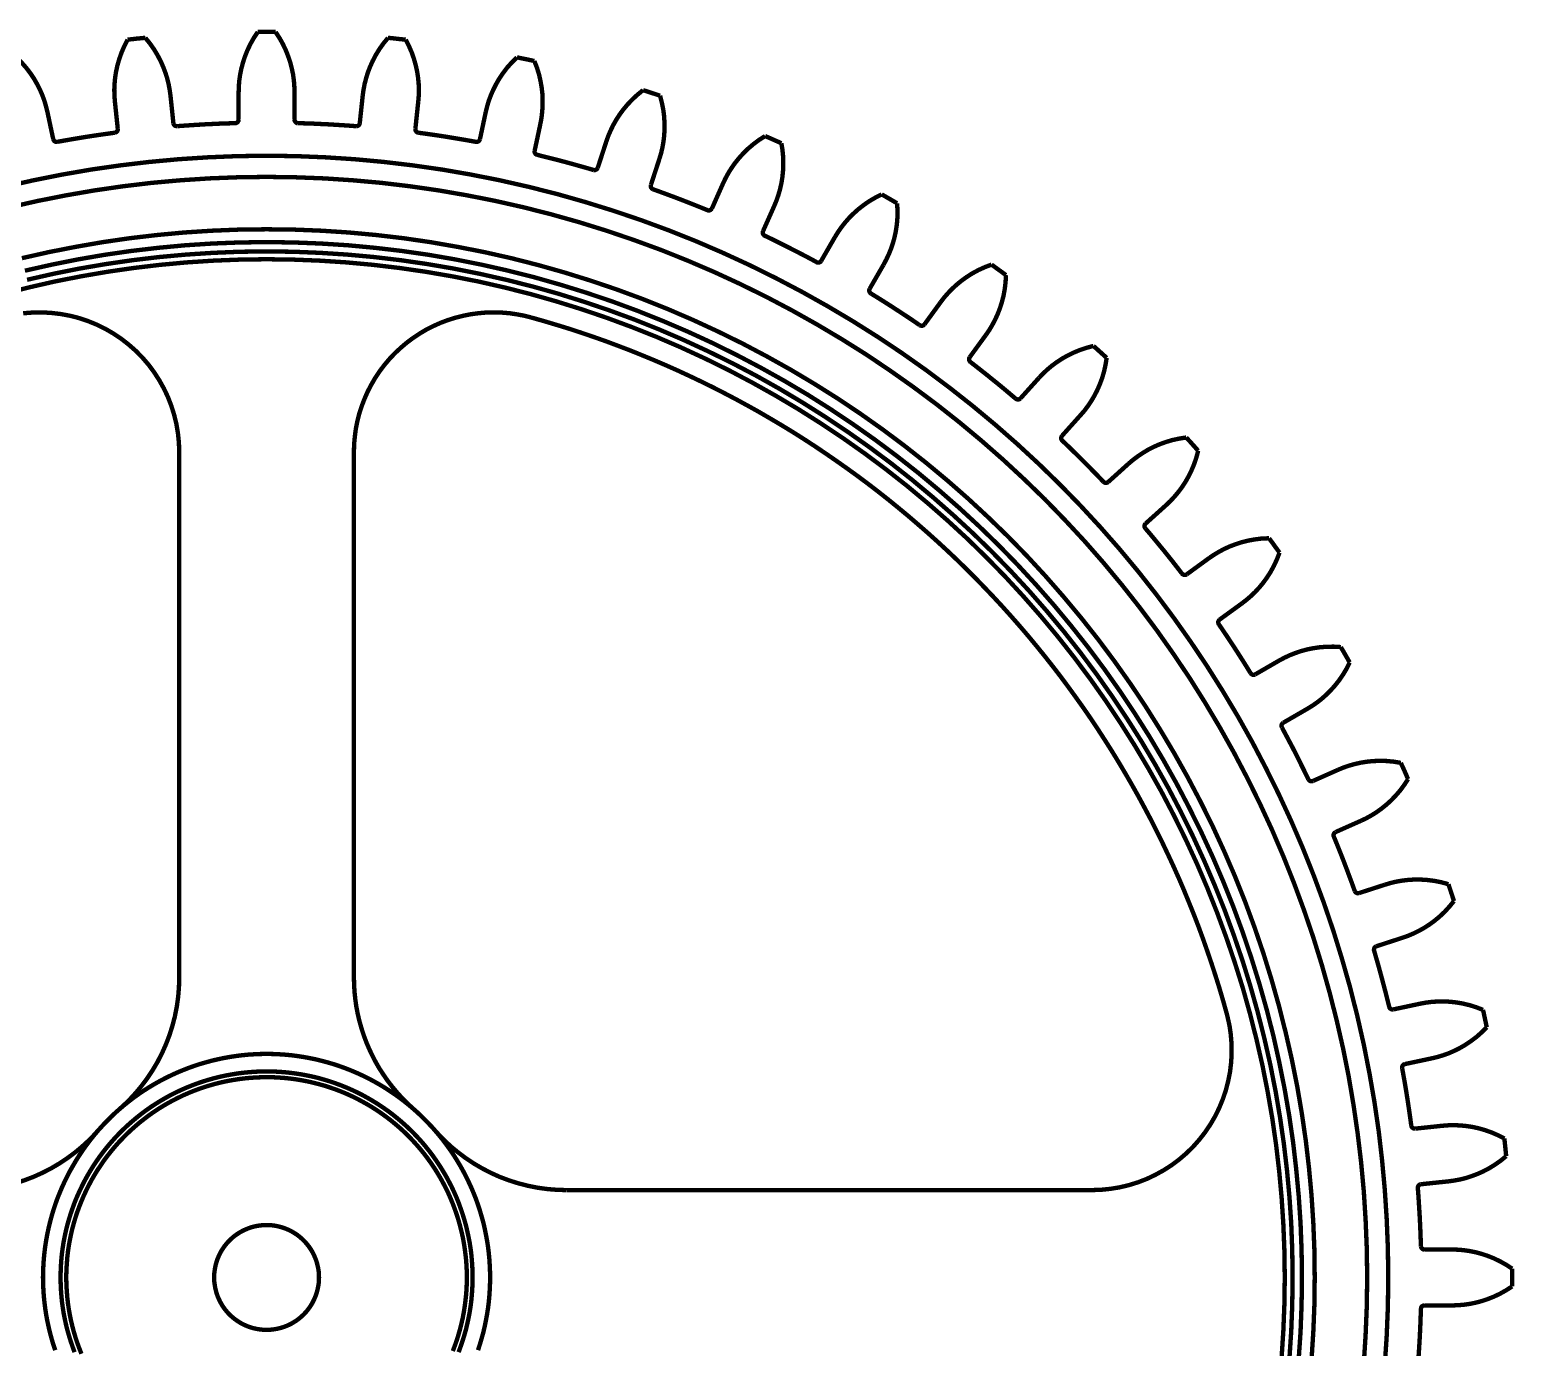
# Model space of a CAD drawing. Extents: x 1.1 to 21.8, y 1.7 to 15.4.
# Drawn here: x 18.441 to 21.787, y 12.169 to 15.138 of the extents above; entities that cross this region are included whole.
import ezdxf

# ---------------------------------------------------------------- set-up
doc = ezdxf.new("R2010")
doc.units = 0
doc.layers.get('0').update_dxf_attribs({"linetype": 'CONTINUOUS'})

msp = doc.modelspace()

# ---------------------------------------------------------------- linework, layer by layer
at = {"color": 0, "const_width": 0.00985}
for points in [[(18.6615, 15.1156), (18.6765, 15.1172), (18.6814, 15.1178), (18.6864, 15.1182), (18.6914, 15.1188), (18.7014, 15.1197)], [(18.7581, 14.9896), (18.7562, 15.0028), (18.7538, 15.0158), (18.7506, 15.0287), (18.7464, 15.0418), (18.7415, 15.0546), (18.736, 15.0671), (18.7287, 15.081), (18.7207, 15.0943), (18.7114, 15.1074), (18.7014, 15.1197)], [(18.9117, 14.9974), (18.9121, 15.0107), (18.9132, 15.0239), (18.9151, 15.0371), (18.9179, 15.0506), (18.9214, 15.0637), (18.9256, 15.0768), (18.9314, 15.0914), (18.9382, 15.1057), (18.946, 15.1196), (18.9549, 15.1329)], [(18.9549, 15.1329), (18.9599, 15.1331), (18.9699, 15.1331), (18.9749, 15.1331), (18.9799, 15.1331), (18.9899, 15.1331), (18.9949, 15.1329)], [(19.0376, 14.9975), (19.0372, 15.0108), (19.0361, 15.0242), (19.0343, 15.0374), (19.0315, 15.0507), (19.0281, 15.064), (19.0237, 15.0771), (19.0181, 15.0915), (19.0114, 15.1057), (19.0036, 15.1196), (18.9949, 15.1329)], [(19.1913, 14.9893), (19.1931, 15.0025), (19.1956, 15.0156), (19.1989, 15.0285), (19.2029, 15.0415), (19.2078, 15.0543), (19.2135, 15.0669), (19.2207, 15.0808), (19.2289, 15.0942), (19.2382, 15.1072), (19.2483, 15.1197)], [(19.2483, 15.1197), (19.2583, 15.1188), (19.2633, 15.1182), (19.2683, 15.1176), (19.2783, 15.1165), (19.2832, 15.1161), (19.2882, 15.1156)], [(18.6328, 14.9761), (18.6318, 14.9894), (18.6315, 15.0028), (18.6321, 15.016), (18.6333, 15.0297), (18.6354, 15.0432), (18.6383, 15.0567), (18.6426, 15.0717), (18.6478, 15.0865), (18.6542, 15.1013), (18.6615, 15.1156)], [(19.3165, 14.9764), (19.3176, 14.9896), (19.3178, 15.0029), (19.3174, 15.0163), (19.3161, 15.0299), (19.314, 15.0435), (19.3111, 15.0568), (19.3069, 15.0719), (19.3018, 15.0867), (19.2954, 15.1013), (19.2882, 15.1156)], [(18.4808, 14.9524), (18.4776, 14.9653), (18.4739, 14.9779), (18.4693, 14.9904), (18.4638, 15.0031), (18.4576, 15.0153), (18.4508, 15.0272), (18.4422, 15.0401), (18.4326, 15.0526), (18.4221, 15.0646), (18.4108, 15.0758)], [(19.4685, 14.9521), (19.4717, 14.965), (19.4754, 14.9778), (19.4801, 14.9903), (19.4856, 15.0028), (19.4917, 15.015), (19.4986, 15.0269), (19.5074, 15.04), (19.5168, 15.0525), (19.5275, 15.0644), (19.5389, 15.0758)], [(19.5389, 15.0758), (19.5438, 15.0747), (19.5536, 15.0726), (19.5585, 15.0717), (19.5633, 15.0707), (19.5683, 15.0696), (19.5781, 15.0675)], [(19.5918, 14.9261), (19.5942, 14.9392), (19.5957, 14.9524), (19.5967, 14.9657), (19.5968, 14.9794), (19.5963, 14.9931), (19.5947, 15.0067), (19.5921, 15.0221), (19.5886, 15.0374), (19.5839, 15.0526), (19.5781, 15.0675)], [(18.7646, 14.9276), (18.7581, 14.9896)], [(18.9117, 14.9353), (18.9117, 14.9974)], [(19.0376, 14.9353), (19.0376, 14.9975)], [(19.1847, 14.9276), (19.1913, 14.9893)], [(19.7403, 14.8861), (19.7447, 14.8986), (19.75, 14.9108), (19.7558, 14.9228), (19.7625, 14.9347), (19.77, 14.9463), (19.7781, 14.9574), (19.7881, 14.9694), (19.7989, 14.9808), (19.8107, 14.9917), (19.8232, 15.0018)], [(19.8232, 15.0018), (19.8375, 14.9972), (19.8471, 14.994), (19.8518, 14.9925), (19.8565, 14.991), (19.8614, 14.9893)], [(19.8601, 14.8474), (19.8639, 14.8601), (19.8669, 14.8731), (19.8692, 14.8863), (19.8708, 14.8999), (19.8715, 14.9135), (19.8715, 14.9272), (19.8706, 14.9428), (19.8686, 14.9583), (19.8654, 14.974), (19.8614, 14.9893)], [(18.4938, 14.8914), (18.4808, 14.9524)], [(18.6393, 14.9144), (18.6328, 14.9761)], [(19.31, 14.9144), (19.3165, 14.9764)], [(19.4556, 14.8914), (19.4685, 14.9521)], [(18.7646, 14.9276), (18.7651, 14.9254), (18.7665, 14.9231), (18.7686, 14.9215), (18.7713, 14.9207), (18.7731, 14.9206)], [(18.7731, 14.9206), (18.7894, 14.9218), (18.8057, 14.9229), (18.8221, 14.9239), (18.8385, 14.9249), (18.8549, 14.9256), (18.8712, 14.9264), (18.8876, 14.9269), (18.904, 14.9274)], [(18.9117, 14.9353), (18.9114, 14.9331), (18.9101, 14.9307), (18.9082, 14.9288), (18.9057, 14.9276), (18.904, 14.9274)], [(19.0376, 14.9353), (19.0379, 14.9331), (19.0392, 14.9307), (19.0411, 14.9288), (19.0435, 14.9276), (19.0453, 14.9274)], [(19.0453, 14.9274), (19.0617, 14.9269), (19.0782, 14.9264), (19.0944, 14.9256), (19.1108, 14.9249), (19.1272, 14.9239), (19.1436, 14.9229), (19.16, 14.9218), (19.1764, 14.9206)], [(19.1847, 14.9276), (19.1842, 14.9254), (19.1828, 14.9231), (19.1806, 14.9215), (19.1781, 14.9207), (19.1764, 14.9206)], [(19.5788, 14.8651), (19.5918, 14.9261)], [(18.4938, 14.8914), (18.4946, 14.8893), (18.4962, 14.8872), (18.4985, 14.8857), (18.5011, 14.8851), (18.5029, 14.8853)], [(18.5029, 14.8853), (18.519, 14.8882), (18.5353, 14.891), (18.5514, 14.8937), (18.5675, 14.8964), (18.5838, 14.8989), (18.6, 14.9013), (18.6163, 14.9036), (18.6325, 14.9058)], [(18.6393, 14.9144), (18.6392, 14.9122), (18.6382, 14.9096), (18.6365, 14.9076), (18.6342, 14.9063), (18.6325, 14.9058)], [(19.31, 14.9144), (19.3101, 14.9122), (19.3111, 14.9096), (19.3128, 14.9076), (19.3151, 14.9063), (19.3168, 14.9058)], [(19.3168, 14.9058), (19.3331, 14.9036), (19.3493, 14.9013), (19.3656, 14.8989), (19.3817, 14.8964), (19.3979, 14.8937), (19.4142, 14.891), (19.4303, 14.8882), (19.4464, 14.8853)], [(19.4556, 14.8914), (19.4547, 14.8893), (19.4532, 14.8872), (19.4508, 14.8857), (19.4482, 14.8851), (19.4464, 14.8853)], [(19.7211, 14.8271), (19.7403, 14.8861)], [(20.0036, 14.7921), (20.0094, 14.804), (20.0158, 14.8157), (20.0229, 14.8269), (20.0308, 14.8381), (20.0394, 14.8487), (20.0486, 14.8589), (20.0599, 14.87), (20.0719, 14.8801), (20.0847, 14.8897), (20.0982, 14.8983)], [(20.0982, 14.8983), (20.1074, 14.8943), (20.1119, 14.8924), (20.1165, 14.8903), (20.1211, 14.8882), (20.1257, 14.8863), (20.1303, 14.8842), (20.1349, 14.8821)], [(18.3846, 14.784), (18.4492, 14.7986), (18.514, 14.8115), (18.5792, 14.8228), (18.6447, 14.8322), (18.7104, 14.84), (18.7763, 14.8461), (18.8424, 14.8504), (18.9085, 14.8531), (18.9747, 14.8539), (19.0408, 14.8531), (19.1069, 14.8504), (19.1731, 14.8461), (19.2389, 14.84), (19.3046, 14.8322), (19.3701, 14.8228), (19.4353, 14.8115), (19.5003, 14.7986), (19.5647, 14.784), (19.6289, 14.7678), (19.6926, 14.7497), (19.7558, 14.7301), (19.8185, 14.7089), (19.8806, 14.686), (19.9421, 14.6615), (20.0028, 14.6353), (20.0629, 14.6076), (20.1222, 14.5783), (20.1808, 14.5475), (20.2386, 14.5151), (20.2954, 14.4814), (20.3514, 14.4461), (20.4065, 14.4093), (20.4606, 14.3711), (20.5135, 14.3315), (20.5654, 14.2906), (20.6164, 14.2482), (20.6661, 14.2046), (20.7147, 14.1597), (20.7621, 14.1135), (20.8083, 14.0661), (20.8532, 14.0175), (20.8968, 13.9678), (20.9392, 13.9168), (20.9801, 13.8649), (21.0197, 13.8118), (21.0579, 13.7578), (21.0947, 13.7028), (21.13, 13.6468), (21.1639, 13.59), (21.1963, 13.5322), (21.2269, 13.4736), (21.2562, 13.4143), (21.284, 13.3542), (21.3101, 13.2934), (21.3346, 13.2319), (21.3575, 13.1699), (21.3788, 13.1072), (21.3983, 13.0439), (21.4164, 12.9803), (21.4326, 12.9161), (21.4472, 12.8516), (21.4601, 12.7867), (21.4714, 12.7215), (21.481, 12.656), (21.4886, 12.5903), (21.4947, 12.5244), (21.499, 12.4583), (21.5017, 12.3922), (21.5025, 12.326), (21.5017, 12.2599), (21.499, 12.1937), (21.4947, 12.1277)], [(19.5788, 14.8651), (19.5786, 14.8625), (19.5794, 14.8599), (19.5811, 14.8578), (19.5833, 14.8564), (19.5846, 14.856)], [(19.5846, 14.856), (19.6006, 14.8519), (19.6165, 14.8479), (19.6324, 14.8439), (19.6482, 14.8397), (19.664, 14.8354), (19.6956, 14.8265), (19.7114, 14.8219)], [(20.1188, 14.741), (20.1239, 14.7533), (20.1282, 14.7658), (20.1319, 14.7787), (20.1349, 14.7921), (20.1371, 14.8056), (20.1385, 14.8192), (20.1392, 14.8349), (20.1389, 14.8504), (20.1374, 14.8664), (20.1349, 14.8821)], [(19.7211, 14.8271), (19.7199, 14.8247), (19.7178, 14.8229), (19.7153, 14.8218), (19.7128, 14.8217), (19.7114, 14.8219)], [(19.8408, 14.7882), (19.8601, 14.8474)], [(18.3956, 14.7378), (18.459, 14.7521), (18.5226, 14.7647), (18.5867, 14.7758), (18.651, 14.7851), (18.7154, 14.7928), (18.78, 14.7986), (18.8449, 14.8029), (18.9097, 14.8054), (18.9747, 14.8063), (19.0396, 14.8054), (19.1044, 14.8029), (19.1693, 14.7986), (19.2339, 14.7928), (19.2983, 14.7851), (19.3626, 14.7758), (19.4267, 14.7647), (19.4903, 14.7521), (19.5536, 14.7378), (19.6165, 14.7218), (19.679, 14.7042), (19.7411, 14.6849), (19.8026, 14.664), (19.8635, 14.6417), (19.9239, 14.6175), (19.9835, 14.5919), (20.0424, 14.5647), (20.1007, 14.536), (20.1582, 14.5057), (20.2147, 14.474), (20.2706, 14.4408), (20.3256, 14.4063), (20.3794, 14.3701), (20.4325, 14.3326), (20.4846, 14.2938), (20.5356, 14.2536), (20.5854, 14.2121), (20.6343, 14.1692), (20.6819, 14.1251), (20.7285, 14.0799), (20.7737, 14.0333), (20.8179, 13.9857), (20.8607, 13.9368), (20.9022, 13.8869), (20.9424, 13.8359), (20.9813, 13.7839), (21.0187, 13.7308), (21.0549, 13.6769), (21.0894, 13.622), (21.1226, 13.5662), (21.1544, 13.5095), (21.1846, 13.452), (21.2133, 13.3938), (21.2406, 13.3348), (21.2661, 13.2752), (21.2901, 13.2149), (21.3126, 13.154), (21.3336, 13.0925), (21.3528, 13.0305), (21.3704, 12.968), (21.3864, 12.9051), (21.4008, 12.8417), (21.4135, 12.7781), (21.4244, 12.714), (21.4337, 12.6498), (21.4414, 12.5853), (21.4474, 12.5206), (21.4515, 12.4558), (21.4542, 12.3909), (21.455, 12.326), (21.4542, 12.2611), (21.4515, 12.1962), (21.4474, 12.1314)], [(19.8408, 14.7882), (19.8406, 14.7854), (19.841, 14.7828), (19.8425, 14.7806), (19.8444, 14.7789), (19.8457, 14.7783)], [(19.9785, 14.7354), (20.0036, 14.7921)], [(19.8457, 14.7783), (19.8611, 14.7728), (19.8765, 14.7671), (19.8919, 14.7614), (19.9072, 14.7556), (19.9226, 14.7496), (19.9378, 14.7436), (19.9531, 14.7375), (19.9682, 14.7313)], [(20.2557, 14.671), (20.2628, 14.6824), (20.2704, 14.6932), (20.2786, 14.7036), (20.2876, 14.7139), (20.2974, 14.7236), (20.3075, 14.7328), (20.3199, 14.7425), (20.3328, 14.7515), (20.3467, 14.7596), (20.361, 14.7668)], [(20.361, 14.7668), (20.3653, 14.7644), (20.3697, 14.7619), (20.3826, 14.7544), (20.3871, 14.7518), (20.3914, 14.7493), (20.3957, 14.7468)], [(19.9785, 14.7354), (19.9769, 14.7332), (19.9747, 14.7315), (19.9722, 14.7307), (19.9694, 14.7308), (19.9682, 14.7313)], [(20.0935, 14.684), (20.1188, 14.741)], [(20.365, 14.6082), (20.3712, 14.6199), (20.3769, 14.6319), (20.3819, 14.6443), (20.3863, 14.6572), (20.3899, 14.6704), (20.3928, 14.6839), (20.3951, 14.6994), (20.3964, 14.715), (20.3965, 14.7308), (20.3957, 14.7468)], [(21.3296, 12.1407), (21.3336, 12.2024), (21.3361, 12.2642), (21.3368, 12.326), (21.3368, 12.326), (21.3361, 12.3879), (21.3336, 12.4497), (21.3296, 12.5113), (21.3239, 12.5729), (21.3167, 12.6344), (21.3078, 12.6955), (21.2974, 12.7565), (21.2853, 12.8172), (21.2715, 12.8775), (21.2564, 12.9374), (21.2396, 12.9969), (21.2213, 13.056), (21.2014, 13.1145), (21.18, 13.1726), (21.1571, 13.23), (21.1326, 13.2868), (21.1068, 13.343), (21.0794, 13.3984), (21.0506, 13.4532), (21.0204, 13.5071), (20.9887, 13.5603), (20.9558, 13.6126), (20.9214, 13.664), (20.8857, 13.7145), (20.8487, 13.7641), (20.8104, 13.8126), (20.7708, 13.8601), (20.7301, 13.9067), (20.6882, 13.9521), (20.645, 13.9964), (20.6007, 14.0394), (20.5553, 14.0815), (20.5088, 14.1222), (20.4612, 14.1618), (20.4126, 14.2001), (20.3631, 14.2371), (20.3126, 14.2728), (20.2613, 14.3071), (20.2089, 14.3401), (20.1557, 14.3718), (20.1018, 14.4019), (20.0471, 14.4308), (19.9915, 14.4581), (19.9354, 14.484), (19.8786, 14.5085), (19.8213, 14.5314), (19.7632, 14.5528), (19.7046, 14.5726), (19.6456, 14.591), (19.5861, 14.6078), (19.5261, 14.6231), (19.4658, 14.6367), (19.4051, 14.6486), (19.3442, 14.6592), (19.2831, 14.6681), (19.2215, 14.6753), (19.16, 14.681), (19.0983, 14.685), (19.0365, 14.6875), (18.9747, 14.6882), (18.9128, 14.6875), (18.851, 14.685), (18.7893, 14.681), (18.7278, 14.6753), (18.6664, 14.6681), (18.6051, 14.6592), (18.5442, 14.6486), (18.4835, 14.6367), (18.4232, 14.6231)], [(20.0935, 14.684), (20.0928, 14.6815), (20.0931, 14.6789), (20.0943, 14.6764), (20.0961, 14.6744), (20.0972, 14.6738)], [(18.43, 14.5949), (18.4896, 14.6083), (18.5494, 14.6203), (18.6096, 14.6307), (18.6701, 14.6394), (18.7308, 14.6465), (18.7917, 14.6522), (18.8525, 14.6561), (18.9136, 14.6585), (18.9747, 14.6593), (19.0357, 14.6585), (19.0968, 14.6561), (19.1578, 14.6522), (19.2185, 14.6465), (19.2793, 14.6394), (19.3397, 14.6307), (19.3999, 14.6203), (19.4599, 14.6083), (19.5193, 14.5949), (19.5786, 14.5799), (19.6374, 14.5632), (19.6957, 14.5451), (19.7535, 14.5256), (19.8108, 14.5044), (19.8675, 14.4817), (19.9238, 14.4576), (19.9792, 14.4321), (20.034, 14.405), (20.0881, 14.3765), (20.1414, 14.3467), (20.1939, 14.3156), (20.2456, 14.2829), (20.2962, 14.249), (20.3461, 14.2138), (20.3951, 14.1772), (20.4431, 14.1394), (20.49, 14.1003), (20.536, 14.06), (20.5808, 14.0186), (20.6246, 13.976), (20.6672, 13.9322), (20.7086, 13.8873), (20.7489, 13.8414), (20.7879, 13.7944), (20.8258, 13.7465), (20.8624, 13.6975), (20.8976, 13.6476), (20.9315, 13.5968), (20.9642, 13.5452), (20.9954, 13.4927), (21.0253, 13.4394), (21.0536, 13.3853), (21.0807, 13.3306), (21.1063, 13.2751), (21.1304, 13.219), (21.1531, 13.1622), (21.1742, 13.1049), (21.1937, 13.0471), (21.2119, 12.9887), (21.2285, 12.93), (21.2436, 12.8707), (21.2569, 12.8111), (21.2689, 12.7513), (21.2793, 12.691), (21.2881, 12.6306), (21.2951, 12.5699), (21.3008, 12.5091), (21.3049, 12.4481), (21.3072, 12.3871), (21.3081, 12.326), (21.3081, 12.326), (21.3072, 12.2649), (21.3049, 12.2039), (21.3008, 12.143)], [(20.0972, 14.6738), (20.1121, 14.6667), (20.1268, 14.6594), (20.1415, 14.6521), (20.1561, 14.6447), (20.1707, 14.6372), (20.1853, 14.6297), (20.1997, 14.6221), (20.2142, 14.6143)], [(20.2247, 14.6172), (20.2557, 14.671)], [(18.3807, 14.5425), (18.439, 14.5572), (18.4976, 14.5706), (18.5565, 14.5822), (18.6157, 14.5924), (18.6751, 14.601), (18.7349, 14.6081), (18.7946, 14.6136), (18.8546, 14.6175), (18.9146, 14.6199), (18.9747, 14.6207), (19.0347, 14.6199), (19.0947, 14.6175), (19.1547, 14.6136), (19.2146, 14.6081), (19.2742, 14.601), (19.3336, 14.5924), (19.3929, 14.5822), (19.4517, 14.5706), (19.5104, 14.5572), (19.5686, 14.5425), (19.6264, 14.5261), (19.6837, 14.5083), (19.7406, 14.489), (19.7969, 14.4682), (19.8528, 14.446), (19.9081, 14.4222), (19.9625, 14.3971), (20.0164, 14.3706), (20.0696, 14.3425), (20.1219, 14.3132), (20.1736, 14.2825), (20.2244, 14.2504), (20.2743, 14.2171), (20.3235, 14.1824), (20.3715, 14.1465), (20.4188, 14.1093), (20.4649, 14.0708), (20.51, 14.0313), (20.5542, 13.9906), (20.5972, 13.9486), (20.6392, 13.9056), (20.6799, 13.8614), (20.7194, 13.8163), (20.7579, 13.7701), (20.7951, 13.7229), (20.8311, 13.6747), (20.8657, 13.6257), (20.899, 13.5758), (20.9311, 13.525), (20.9618, 13.4734), (20.9913, 13.421), (21.0192, 13.3678), (21.0457, 13.3139), (21.071, 13.2593), (21.0946, 13.2042), (21.1168, 13.1483), (21.1376, 13.092), (21.1569, 13.0351), (21.1749, 12.9778), (21.1911, 12.9199), (21.2058, 12.8617), (21.2192, 12.8031), (21.2308, 12.7442), (21.2411, 12.685), (21.2497, 12.6255), (21.2567, 12.5659), (21.2622, 12.5061), (21.2661, 12.4461), (21.2685, 12.3861), (21.2693, 12.326), (21.2685, 12.2659), (21.2661, 12.2059), (21.2622, 12.146)], [(21.2799, 12.1446), (21.2839, 12.205), (21.2862, 12.2655), (21.2869, 12.326), (21.2862, 12.3866), (21.2839, 12.4471), (21.2799, 12.5074), (21.2743, 12.5677), (21.2672, 12.6278), (21.2585, 12.6878), (21.2483, 12.7474), (21.2365, 12.8068), (21.2231, 12.8658), (21.2082, 12.9245), (21.1918, 12.9828), (21.1739, 13.0406), (21.1543, 13.0979), (21.1335, 13.1547), (21.111, 13.2109), (21.0871, 13.2665), (21.0618, 13.3215), (21.035, 13.3758), (21.0068, 13.4294), (20.9772, 13.4822), (20.9463, 13.5342), (20.9139, 13.5854), (20.8803, 13.6357), (20.8454, 13.6852), (20.8092, 13.7337), (20.7717, 13.7813), (20.7329, 13.8278), (20.6931, 13.8733), (20.6519, 13.9178), (20.6097, 13.9611), (20.5664, 14.0033), (20.5219, 14.0444), (20.4764, 14.0843), (20.4299, 14.1231), (20.3824, 14.1606), (20.3339, 14.1967), (20.2844, 14.2317), (20.234, 14.2653), (20.1828, 14.2976), (20.1308, 14.3286), (20.0781, 14.3582), (20.0244, 14.3864), (19.9701, 14.4131), (19.9151, 14.4385), (19.8596, 14.4624), (19.8033, 14.4849), (19.7465, 14.5057), (19.6893, 14.5251), (19.6314, 14.5432), (19.5732, 14.5596), (19.5144, 14.5744), (19.4554, 14.5878), (19.3961, 14.5997), (19.3364, 14.6099), (19.2765, 14.6186), (19.2164, 14.6257), (19.1561, 14.6312), (19.0957, 14.6351), (19.0353, 14.6376), (18.9747, 14.6383), (18.9142, 14.6376), (18.8536, 14.6351), (18.7932, 14.6312), (18.7329, 14.6257), (18.6729, 14.6186), (18.6129, 14.6099), (18.5533, 14.5997), (18.4939, 14.5878), (18.4349, 14.5744)], [(20.2247, 14.6172), (20.2231, 14.6151), (20.2207, 14.6137), (20.2181, 14.6133), (20.2154, 14.6136), (20.2142, 14.6143)], [(20.3339, 14.5543), (20.365, 14.6082)], [(20.4939, 14.5242), (20.5019, 14.5347), (20.5107, 14.5447), (20.52, 14.5543), (20.5301, 14.5636), (20.5407, 14.5722), (20.5518, 14.5803), (20.5651, 14.5888), (20.5789, 14.5963), (20.5935, 14.6029), (20.6085, 14.6086)], [(20.596, 14.4504), (20.6035, 14.4612), (20.6103, 14.4728), (20.6165, 14.4844), (20.6222, 14.4969), (20.6272, 14.5097), (20.6314, 14.5228), (20.6354, 14.5379), (20.6382, 14.5532), (20.6401, 14.569), (20.641, 14.585)], [(20.6085, 14.6086), (20.6247, 14.5968), (20.6288, 14.5939), (20.6329, 14.591), (20.6369, 14.5879), (20.641, 14.585)], [(20.3339, 14.5543), (20.3329, 14.5517), (20.3329, 14.549), (20.3338, 14.5465), (20.3354, 14.5444), (20.3365, 14.5436)], [(20.3365, 14.5436), (20.3504, 14.535), (20.3643, 14.5263), (20.3782, 14.5175), (20.3919, 14.5086), (20.4057, 14.4996), (20.4194, 14.4906), (20.4331, 14.4814), (20.4465, 14.4721)], [(20.4574, 14.474), (20.4939, 14.5242)], [(18.7778, 14.186), (18.7771, 14.2072), (18.7749, 14.2285), (18.7714, 14.2494), (18.7664, 14.2701), (18.76, 14.2903), (18.7524, 14.3101), (18.7433, 14.3293), (18.7329, 14.3479), (18.7214, 14.3658), (18.7088, 14.3829), (18.6949, 14.399), (18.68, 14.4142), (18.664, 14.4283), (18.6472, 14.4414), (18.6296, 14.4532), (18.6113, 14.4638), (18.5922, 14.4732), (18.5724, 14.4813), (18.5522, 14.4881), (18.5318, 14.4933), (18.511, 14.4972), (18.4899, 14.4997), (18.4685, 14.501), (18.4472, 14.5006), (18.4261, 14.4989)], [(19.1715, 14.186), (19.1719, 14.2035), (19.1735, 14.2208), (19.1758, 14.2382), (19.1793, 14.2558), (19.1837, 14.2732), (19.1893, 14.2903), (19.1956, 14.3067), (19.2026, 14.3226), (19.2107, 14.3381), (19.2197, 14.3536), (19.2297, 14.3686), (19.2406, 14.3829), (19.2519, 14.3963), (19.2639, 14.4089), (19.2767, 14.4208), (19.2904, 14.4325), (19.3047, 14.4432), (19.3197, 14.4532), (19.3347, 14.4621), (19.3503, 14.47), (19.3663, 14.4772), (19.3831, 14.4835), (19.4001, 14.4889), (19.4176, 14.4933), (19.4347, 14.4967), (19.4519, 14.499), (19.4694, 14.5006), (19.4874, 14.501), (19.5053, 14.5004), (19.5232, 14.4989), (19.5389, 14.4965), (19.5546, 14.4936), (19.57, 14.4897)], [(21.1383, 12.9214), (21.1304, 12.9497), (21.1221, 12.9778), (21.1133, 13.0059), (21.1042, 13.0338), (21.0947, 13.0616), (21.085, 13.0893), (21.0749, 13.1168), (21.0643, 13.1443), (21.0533, 13.1715), (21.0422, 13.1986), (21.0306, 13.2256), (21.0186, 13.2524), (21.0062, 13.2791), (20.9936, 13.3056), (20.9807, 13.3319), (20.9674, 13.3581), (20.9536, 13.3841), (20.9397, 13.4099), (20.9253, 13.4355), (20.9106, 13.4609), (20.8956, 13.4862), (20.8803, 13.5112), (20.8646, 13.536), (20.8486, 13.5607), (20.8324, 13.5851), (20.8157, 13.6093), (20.7986, 13.6333), (20.7814, 13.657), (20.7639, 13.6806), (20.746, 13.7038), (20.7278, 13.7269), (20.7093, 13.7497), (20.6906, 13.7723), (20.6715, 13.7946), (20.6521, 13.8167), (20.6325, 13.8385), (20.6125, 13.8601), (20.5922, 13.8814), (20.5718, 13.9025), (20.5511, 13.9232), (20.53, 13.9438), (20.5088, 13.9639), (20.4871, 13.9839), (20.4653, 14.0035), (20.4432, 14.0228), (20.421, 14.0419), (20.3983, 14.0607), (20.3756, 14.0792), (20.3525, 14.0974), (20.3292, 14.1153), (20.3057, 14.1328), (20.2819, 14.15), (20.2579, 14.1669), (20.2337, 14.1836), (20.2093, 14.2), (20.1847, 14.216), (20.1599, 14.2317), (20.1349, 14.2469), (20.1096, 14.2619), (20.0842, 14.2767), (20.0585, 14.291), (20.0328, 14.305), (20.0067, 14.3187), (19.9806, 14.3321), (19.9543, 14.345), (19.9278, 14.3576), (19.9011, 14.37), (19.8743, 14.3819), (19.8472, 14.3935), (19.8201, 14.4047), (19.7929, 14.4157), (19.7654, 14.4261), (19.7379, 14.4364), (19.7103, 14.4461), (19.6824, 14.4556), (19.6546, 14.4647), (19.6265, 14.4733), (19.5983, 14.4817), (19.57, 14.4897)], [(20.4574, 14.474), (20.4554, 14.4721), (20.4531, 14.471), (20.4504, 14.4708), (20.4478, 14.4715), (20.4465, 14.4721)], [(20.5593, 14.4), (20.596, 14.4504)], [(20.7153, 14.3533), (20.7244, 14.3629), (20.7343, 14.3721), (20.7444, 14.3806), (20.7554, 14.3887), (20.7669, 14.3963), (20.7789, 14.4031), (20.7929, 14.41), (20.8075, 14.4161), (20.8226, 14.4211), (20.8382, 14.4253)], [(20.8382, 14.4253), (20.8419, 14.4219), (20.8457, 14.4186), (20.8493, 14.4153), (20.8531, 14.4119), (20.8568, 14.4086), (20.8642, 14.4018), (20.8679, 14.3985)], [(20.5593, 14.4), (20.5581, 14.3975), (20.5578, 14.3949), (20.5585, 14.3922), (20.5599, 14.39), (20.5608, 14.3892)], [(20.5608, 14.3892), (20.5739, 14.379), (20.5868, 14.3689), (20.5996, 14.3587), (20.6251, 14.3381), (20.6378, 14.3276), (20.6503, 14.3171), (20.6628, 14.3065)], [(20.809, 14.2693), (20.8178, 14.2793), (20.8257, 14.29), (20.8332, 14.3011), (20.8401, 14.3128), (20.8464, 14.325), (20.8519, 14.3375), (20.8575, 14.3522), (20.8619, 14.3672), (20.8654, 14.3826), (20.8679, 14.3985)], [(20.6738, 14.3072), (20.7153, 14.3533)], [(20.6738, 14.3072), (20.6717, 14.3056), (20.6692, 14.3047), (20.6664, 14.3049), (20.6639, 14.3057), (20.6628, 14.3065)], [(20.7674, 14.2229), (20.809, 14.2693)], [(20.7674, 14.2229), (20.766, 14.2207), (20.7654, 14.2181), (20.7657, 14.2154), (20.7669, 14.2131), (20.7679, 14.2119)], [(20.9176, 14.1603), (20.9278, 14.1689), (20.9385, 14.1769), (20.9496, 14.1843), (20.9612, 14.1913), (20.9735, 14.1976), (20.9861, 14.2032), (21.0008, 14.2086), (21.0158, 14.2131), (21.0315, 14.2165), (21.0474, 14.219)], [(21.0474, 14.219), (21.0507, 14.2153), (21.0575, 14.2079), (21.0675, 14.1967), (21.0708, 14.1929), (21.0742, 14.1892)], [(18.7778, 14.186), (18.7778, 13.0019)], [(19.1715, 14.186), (19.1715, 13.0019)], [(20.7679, 14.2119), (20.7797, 14.2007), (20.7914, 14.1893), (20.8032, 14.1778), (20.8149, 14.1661), (20.8264, 14.1546), (20.8378, 14.1429), (20.8493, 14.1311), (20.8606, 14.1192)], [(21.0022, 14.0668), (21.0118, 14.076), (21.0208, 14.0857), (21.0294, 14.096), (21.0376, 14.1069), (21.0451, 14.1183), (21.0519, 14.1303), (21.0589, 14.1443), (21.065, 14.1588), (21.0701, 14.1738), (21.0742, 14.1892)], [(20.8715, 14.1187), (20.9176, 14.1603)], [(20.8715, 14.1187), (20.8693, 14.1174), (20.8667, 14.1168), (20.864, 14.1171), (20.8617, 14.1183), (20.8606, 14.1192)], [(20.9558, 14.0251), (21.0022, 14.0668)], [(20.9558, 14.0251), (20.9542, 14.0231), (20.9533, 14.0206), (20.9533, 14.0178), (20.9543, 14.0153), (20.9551, 14.0142)], [(20.9551, 14.0142), (20.9658, 14.0017), (20.9763, 13.989), (20.9867, 13.9764), (20.9971, 13.9638), (21.0074, 13.951), (21.0176, 13.9381), (21.0276, 13.9253), (21.0376, 13.9122)], [(21.0987, 13.9472), (21.1097, 13.9546), (21.1212, 13.9615), (21.1329, 13.9678), (21.1454, 13.9735), (21.1582, 13.9783), (21.1712, 13.9826), (21.1865, 13.9865), (21.2019, 13.9893), (21.2178, 13.9913), (21.2339, 13.9919)], [(21.2339, 13.9919), (21.2368, 13.9879), (21.2399, 13.9839), (21.2428, 13.9799), (21.2486, 13.9717), (21.2517, 13.9676), (21.2546, 13.9636), (21.2575, 13.9596)], [(21.0486, 13.9107), (21.0987, 13.9472)], [(21.1731, 13.8454), (21.1835, 13.8535), (21.1936, 13.8622), (21.2032, 13.8715), (21.2125, 13.8816), (21.2211, 13.8921), (21.2292, 13.9033), (21.2376, 13.9164), (21.245, 13.9301), (21.2518, 13.9447), (21.2575, 13.9596)], [(21.0486, 13.9107), (21.0461, 13.9094), (21.0435, 13.9092), (21.0408, 13.9099), (21.0386, 13.9112), (21.0376, 13.9122)], [(21.1226, 13.8087), (21.1731, 13.8454)], [(21.1226, 13.8087), (21.1208, 13.8069), (21.1196, 13.8044), (21.1194, 13.8017), (21.12, 13.7992), (21.1208, 13.7979)], [(21.1208, 13.7979), (21.13, 13.7844), (21.1392, 13.7708), (21.1482, 13.7571), (21.1572, 13.7434), (21.1661, 13.7296), (21.1749, 13.7158), (21.1836, 13.7019), (21.1922, 13.6879)], [(21.2567, 13.7163), (21.2683, 13.7225), (21.2804, 13.7282), (21.2928, 13.7331), (21.3057, 13.7375), (21.3189, 13.7411), (21.3324, 13.7439), (21.3479, 13.7462), (21.3636, 13.7474), (21.3796, 13.7476), (21.3956, 13.7467)], [(21.3956, 13.7467), (21.3982, 13.7423), (21.4007, 13.7381), (21.4107, 13.7207), (21.4132, 13.7163), (21.4157, 13.712)], [(21.2029, 13.6852), (21.2567, 13.7163)], [(21.2029, 13.6852), (21.2004, 13.6843), (21.1976, 13.6842), (21.1951, 13.6852), (21.1931, 13.6868), (21.1922, 13.6879)], [(21.3197, 13.6073), (21.3311, 13.6143), (21.3421, 13.6218), (21.3525, 13.63), (21.3628, 13.6391), (21.3725, 13.6488), (21.3817, 13.659), (21.3914, 13.6712), (21.4003, 13.6841), (21.4085, 13.6977), (21.4157, 13.712)], [(21.2658, 13.5761), (21.3197, 13.6073)], [(21.2658, 13.5761), (21.2638, 13.5744), (21.2624, 13.5721), (21.2619, 13.5694), (21.2624, 13.5668), (21.2629, 13.5655)], [(21.2629, 13.5655), (21.2706, 13.5511), (21.2783, 13.5366), (21.286, 13.5221), (21.2935, 13.5075), (21.3008, 13.4928), (21.3081, 13.4781), (21.3153, 13.4634), (21.3224, 13.4487)], [(21.3894, 13.4701), (21.4018, 13.4752), (21.4143, 13.4795), (21.4271, 13.4831), (21.4404, 13.4861), (21.454, 13.4883), (21.4676, 13.4897), (21.4833, 13.4903), (21.499, 13.4899), (21.515, 13.4884), (21.5308, 13.4858)], [(21.5308, 13.4858), (21.535, 13.4767), (21.5371, 13.4721), (21.5392, 13.4676), (21.5411, 13.463), (21.5432, 13.4584), (21.5451, 13.4538), (21.5472, 13.4492)], [(21.3328, 13.4449), (21.3301, 13.4442), (21.3274, 13.4444), (21.325, 13.4456), (21.3232, 13.4475), (21.3224, 13.4487)], [(21.3328, 13.4449), (21.3894, 13.4701)], [(21.4408, 13.3551), (21.4529, 13.3608), (21.4646, 13.3673), (21.4758, 13.3743), (21.4869, 13.3823), (21.4976, 13.3909), (21.5079, 13.4001), (21.5187, 13.4112), (21.529, 13.4231), (21.5385, 13.4358), (21.5472, 13.4492)], [(21.3839, 13.3298), (21.4408, 13.3551)], [(21.3839, 13.3298), (21.3817, 13.3283), (21.3801, 13.3261), (21.3793, 13.3235), (21.3794, 13.3209), (21.3799, 13.3196)], [(21.3799, 13.3196), (21.3861, 13.3044), (21.3922, 13.2892), (21.3983, 13.2739), (21.4042, 13.2586), (21.41, 13.2433), (21.4157, 13.2279), (21.4214, 13.2126), (21.4269, 13.1971)], [(21.4368, 13.1923), (21.4958, 13.2114)], [(21.4958, 13.2114), (21.5086, 13.2152), (21.5215, 13.2182), (21.5346, 13.2204), (21.5482, 13.222), (21.5619, 13.2228), (21.5757, 13.2227), (21.5912, 13.2217), (21.6069, 13.2197), (21.6226, 13.2165), (21.6382, 13.2123)], [(21.6382, 13.2123), (21.6397, 13.2075), (21.6413, 13.2028), (21.6429, 13.198), (21.6443, 13.1933), (21.646, 13.1885), (21.6506, 13.1742)], [(21.4368, 13.1923), (21.4342, 13.1918), (21.4315, 13.1924), (21.4292, 13.1938), (21.4275, 13.1959), (21.4269, 13.1971)], [(21.535, 13.0917), (21.5475, 13.0961), (21.5597, 13.1013), (21.5717, 13.1072), (21.5836, 13.1139), (21.5951, 13.1213), (21.6063, 13.1294), (21.6183, 13.1393), (21.6297, 13.1501), (21.6404, 13.1618), (21.6506, 13.1742)], [(21.4757, 13.0724), (21.535, 13.0917)], [(21.4757, 13.0724), (21.4733, 13.0712), (21.4715, 13.0692), (21.4706, 13.0667), (21.4703, 13.0641), (21.4706, 13.0627)], [(21.4706, 13.0627), (21.4751, 13.047), (21.4797, 13.0312), (21.484, 13.0154), (21.4883, 12.9996), (21.4925, 12.9837), (21.4967, 12.9678), (21.5007, 12.9519), (21.5046, 12.936)], [(18.7778, 13.0019), (18.7772, 12.9801), (18.7754, 12.9583), (18.7724, 12.9367), (18.7681, 12.9147), (18.7624, 12.893), (18.7556, 12.8715), (18.7478, 12.8512), (18.7389, 12.8313), (18.7289, 12.8118), (18.7175, 12.7925), (18.705, 12.7738), (18.6915, 12.7559), (18.6803, 12.7425), (18.6686, 12.7297), (18.6561, 12.7172), (18.6432, 12.7054)], [(19.1715, 13.0019), (19.1719, 12.9856), (19.1729, 12.9693), (19.1746, 12.953), (19.1769, 12.9367), (19.18, 12.9203), (19.1839, 12.9039), (19.1885, 12.8876), (19.1937, 12.8715), (19.1994, 12.8563), (19.2058, 12.8413), (19.2128, 12.8264), (19.2204, 12.8118), (19.2287, 12.7973), (19.2379, 12.7832), (19.2475, 12.7693), (19.2578, 12.7559), (19.269, 12.7425), (19.2807, 12.7297), (19.2932, 12.7172), (19.3061, 12.7054)], [(21.5746, 12.943), (21.5876, 12.9454), (21.6008, 12.9471), (21.614, 12.9479), (21.6278, 12.9481), (21.6415, 12.9474), (21.6551, 12.9459), (21.6707, 12.9433), (21.686, 12.9396), (21.7013, 12.9348), (21.7161, 12.929)], [(20.8346, 12.5229), (20.8558, 12.5236), (20.8769, 12.5258), (20.8981, 12.5293), (20.9188, 12.5343), (20.939, 12.5406), (20.9588, 12.5483), (20.9779, 12.5574), (20.9967, 12.5678), (21.0146, 12.5793), (21.0315, 12.592), (21.0476, 12.6058), (21.0628, 12.6207), (21.0769, 12.6367), (21.09, 12.6535), (21.1018, 12.6711), (21.1125, 12.6895), (21.1218, 12.7086), (21.1299, 12.7283), (21.1367, 12.7484), (21.1419, 12.7689), (21.146, 12.7898), (21.1485, 12.8109), (21.1496, 12.8321), (21.1493, 12.8534), (21.1475, 12.8746), (21.1453, 12.8903), (21.1421, 12.9059), (21.1383, 12.9214)], [(21.5139, 12.9301), (21.5111, 12.93), (21.5086, 12.9308), (21.5064, 12.9325), (21.505, 12.9347), (21.5046, 12.936)], [(21.5139, 12.9301), (21.5746, 12.943)], [(21.7161, 12.929), (21.7172, 12.9242), (21.7183, 12.9192), (21.7193, 12.9143), (21.7204, 12.9094), (21.7214, 12.9045), (21.7225, 12.8996), (21.7235, 12.8947), (21.7244, 12.8898)], [(21.601, 12.8199), (21.6139, 12.823), (21.6267, 12.8269), (21.6392, 12.8314), (21.6517, 12.8369), (21.6639, 12.843), (21.6758, 12.8499), (21.6887, 12.8586), (21.7013, 12.868), (21.7132, 12.8785), (21.7244, 12.8898)], [(18.6432, 12.7054), (18.6537, 12.7144), (18.6646, 12.7231), (18.6757, 12.7316), (18.6869, 12.7396), (18.6986, 12.7474), (18.7103, 12.7549), (18.7222, 12.762), (18.7344, 12.7688), (18.7467, 12.7753), (18.7592, 12.7814), (18.7718, 12.7872), (18.7847, 12.7926), (18.7976, 12.7977), (18.8107, 12.8024), (18.8239, 12.8068), (18.8374, 12.8107), (18.8507, 12.8143), (18.8643, 12.8176), (18.8779, 12.8204), (18.8915, 12.8229), (18.9053, 12.825), (18.9192, 12.8268), (18.9329, 12.8281), (18.9468, 12.829), (18.9607, 12.8296), (18.9747, 12.8298), (18.9886, 12.8296), (19.0025, 12.829), (19.0164, 12.8281), (19.0303, 12.8268), (19.044, 12.825), (19.0578, 12.8229), (19.0714, 12.8204), (19.0851, 12.8176), (19.0986, 12.8143), (19.1121, 12.8107), (19.1254, 12.8068), (19.1386, 12.8024), (19.1517, 12.7977), (19.1647, 12.7926), (19.1775, 12.7872), (19.1901, 12.7814), (19.2026, 12.7753), (19.215, 12.7688), (19.2271, 12.762), (19.239, 12.7549), (19.2507, 12.7474), (19.2624, 12.7396), (19.2736, 12.7316), (19.2847, 12.7231), (19.2956, 12.7144), (19.3061, 12.7054)], [(21.54, 12.8069), (21.601, 12.8199)], [(18.5419, 12.1576), (18.5374, 12.17), (18.5331, 12.1826), (18.5292, 12.1952), (18.5256, 12.208), (18.5224, 12.2209), (18.5196, 12.2338), (18.5171, 12.2468), (18.5151, 12.2599), (18.5133, 12.2731), (18.5121, 12.2863), (18.5111, 12.2995), (18.5106, 12.3128), (18.5104, 12.326), (18.5104, 12.326), (18.5106, 12.3393), (18.5111, 12.3525), (18.5121, 12.3658), (18.5133, 12.379), (18.5151, 12.3921), (18.5171, 12.4052), (18.5196, 12.4182), (18.5224, 12.4312), (18.5256, 12.4441), (18.5292, 12.4568), (18.5331, 12.4695), (18.5374, 12.482), (18.5419, 12.4945), (18.5469, 12.5068), (18.5524, 12.5189), (18.5581, 12.5309), (18.564, 12.5427), (18.5704, 12.5544), (18.5771, 12.5658), (18.584, 12.577), (18.5914, 12.5881), (18.599, 12.5989), (18.6069, 12.6095), (18.6153, 12.62), (18.6238, 12.6301), (18.6326, 12.64), (18.6417, 12.6496), (18.6511, 12.659), (18.6607, 12.6681), (18.6707, 12.6769), (18.6808, 12.6854), (18.6911, 12.6937), (18.7018, 12.7017), (18.7125, 12.7093), (18.7236, 12.7166), (18.7349, 12.7236), (18.7464, 12.7303), (18.7579, 12.7367), (18.7699, 12.7427), (18.7818, 12.7484), (18.7939, 12.7537), (18.8063, 12.7587), (18.8186, 12.7633), (18.8311, 12.7676), (18.8439, 12.7715), (18.8567, 12.7751), (18.8696, 12.7783), (18.8825, 12.7811), (18.8956, 12.7835), (18.9086, 12.7856), (18.9218, 12.7873), (18.935, 12.7886), (18.9482, 12.7896), (18.9614, 12.7902), (18.9747, 12.7903), (18.9879, 12.7902), (19.0012, 12.7896), (19.0144, 12.7886), (19.0275, 12.7873), (19.0407, 12.7856), (19.0539, 12.7835), (19.0668, 12.7811), (19.0799, 12.7783), (19.0928, 12.7751), (19.1054, 12.7715), (19.1182, 12.7676), (19.1307, 12.7633), (19.1431, 12.7587), (19.1554, 12.7537), (19.1675, 12.7484), (19.1796, 12.7427), (19.1914, 12.7367), (19.2029, 12.7303), (19.2144, 12.7236), (19.2257, 12.7166), (19.2367, 12.7093), (19.2475, 12.7017), (19.2582, 12.6937), (19.2686, 12.6854), (19.2787, 12.6769), (19.2886, 12.6681), (19.2982, 12.659), (19.3076, 12.6496), (19.3167, 12.64), (19.3256, 12.6301), (19.334, 12.62), (19.3424, 12.6095), (19.3503, 12.5989), (19.3579, 12.5881), (19.3653, 12.577), (19.3722, 12.5658), (19.379, 12.5544), (19.3853, 12.5427), (19.3914, 12.5309), (19.3971, 12.5189), (19.4024, 12.5068), (19.4074, 12.4945), (19.4119, 12.482), (19.4162, 12.4695), (19.4201, 12.4568), (19.4238, 12.4441), (19.4268, 12.4312), (19.4297, 12.4182), (19.4322, 12.4052), (19.4343, 12.3921), (19.436, 12.379), (19.4372, 12.3658), (19.4382, 12.3525), (19.4387, 12.3393), (19.439, 12.326), (19.4387, 12.3128), (19.4382, 12.2995), (19.4372, 12.2863), (19.436, 12.2731), (19.4343, 12.2599), (19.4322, 12.2468), (19.4297, 12.2338), (19.4268, 12.2209), (19.4238, 12.208), (19.4201, 12.1952), (19.4162, 12.1826), (19.4119, 12.17), (19.4074, 12.1576)], [(19.3944, 12.1601), (19.399, 12.1724), (19.4033, 12.1847), (19.4072, 12.1972), (19.4107, 12.2097), (19.4139, 12.2224), (19.4168, 12.2352), (19.4192, 12.248), (19.4212, 12.2609), (19.4229, 12.2739), (19.4243, 12.2869), (19.4253, 12.2999), (19.4258, 12.3129), (19.426, 12.326), (19.426, 12.326), (19.4258, 12.3391), (19.4253, 12.3522), (19.4243, 12.3652), (19.4229, 12.3782), (19.4212, 12.3911), (19.4192, 12.404), (19.4168, 12.4169), (19.4139, 12.4296), (19.4107, 12.4423), (19.4072, 12.4549), (19.4033, 12.4673), (19.399, 12.4797), (19.3944, 12.4919), (19.3894, 12.504), (19.3842, 12.5159), (19.3785, 12.5277), (19.3724, 12.5393), (19.3661, 12.5507), (19.3594, 12.562), (19.3525, 12.573), (19.3451, 12.5839), (19.3375, 12.5945), (19.3296, 12.6049), (19.3214, 12.615), (19.3128, 12.6249), (19.304, 12.6346), (19.295, 12.644), (19.2856, 12.6532), (19.2761, 12.662), (19.2661, 12.6706), (19.2561, 12.6789), (19.2457, 12.6869), (19.2351, 12.6946), (19.2244, 12.702), (19.2135, 12.709), (19.2022, 12.7158), (19.1908, 12.7222), (19.1793, 12.7283), (19.1675, 12.7341), (19.1557, 12.7395), (19.1436, 12.7446), (19.1314, 12.7493), (19.119, 12.7536), (19.1067, 12.7577), (19.094, 12.7613), (19.0814, 12.7645), (19.0687, 12.7675), (19.0558, 12.77), (19.0431, 12.7722), (19.03, 12.774), (19.0171, 12.7754), (19.004, 12.7764), (18.991, 12.7771), (18.9779, 12.7773), (18.9649, 12.7772), (18.9518, 12.7768), (18.9387, 12.7759), (18.9257, 12.7747), (18.9128, 12.7731), (18.8999, 12.7711), (18.8869, 12.7688), (18.8743, 12.7661), (18.8615, 12.763), (18.849, 12.7595), (18.8364, 12.7557), (18.824, 12.7515), (18.8118, 12.747), (18.7997, 12.7421), (18.7876, 12.7368), (18.7758, 12.7312), (18.7642, 12.7253), (18.7528, 12.7191), (18.7415, 12.7125), (18.7304, 12.7056), (18.7194, 12.6983), (18.7089, 12.6908), (18.6985, 12.6829), (18.6882, 12.6748), (18.6782, 12.6663), (18.6685, 12.6576), (18.659, 12.6486), (18.6499, 12.6393), (18.6408, 12.6298), (18.6322, 12.62), (18.6239, 12.61), (18.6158, 12.5997), (18.6079, 12.5892), (18.6006, 12.5784), (18.5933, 12.5675), (18.5865, 12.5564), (18.58, 12.5451), (18.5739, 12.5335), (18.5681, 12.5219), (18.5625, 12.51), (18.5574, 12.498), (18.5526, 12.4858), (18.5481, 12.4736), (18.544, 12.4612), (18.5403, 12.4486), (18.5369, 12.436), (18.5339, 12.4233), (18.5313, 12.4105), (18.529, 12.3976), (18.5271, 12.3847), (18.5256, 12.3717), (18.5246, 12.3587), (18.5237, 12.3457), (18.5233, 12.3326), (18.5233, 12.3195), (18.5237, 12.3064), (18.5246, 12.2934), (18.5256, 12.2804), (18.5271, 12.2674), (18.529, 12.2544), (18.5313, 12.2416), (18.5339, 12.2288), (18.5369, 12.2161), (18.5403, 12.2034), (18.544, 12.1909), (18.5481, 12.1785), (18.5526, 12.1662), (18.5574, 12.1541)], [(21.54, 12.8069), (21.5379, 12.8062), (21.5358, 12.8045), (21.5343, 12.8022), (21.5338, 12.7996), (21.5339, 12.7978)], [(21.5339, 12.7978), (21.5368, 12.7816), (21.5397, 12.7655), (21.5424, 12.7493), (21.545, 12.7331), (21.5475, 12.7169), (21.5499, 12.7007), (21.5522, 12.6845), (21.5544, 12.6682)], [(18.5953, 12.6576), (18.601, 12.6638), (18.6067, 12.6701), (18.6125, 12.6762), (18.6185, 12.6822), (18.6244, 12.6882), (18.6306, 12.6941), (18.6368, 12.6998), (18.6432, 12.7054)], [(19.3061, 12.7054), (19.3125, 12.6998), (19.3187, 12.6941), (19.3249, 12.6882), (19.3308, 12.6822), (19.3368, 12.6762), (19.3426, 12.6701), (19.3485, 12.6638), (19.354, 12.6576)], [(18.2989, 12.5229), (18.3207, 12.5235), (18.3424, 12.5253), (18.364, 12.5283), (18.386, 12.5327), (18.4078, 12.5383), (18.4292, 12.5451), (18.4494, 12.5528), (18.4694, 12.5618), (18.4889, 12.5718), (18.5082, 12.5832), (18.5268, 12.5957), (18.5449, 12.6092), (18.5582, 12.6203), (18.571, 12.6321), (18.5835, 12.6445), (18.5953, 12.6576)], [(18.4983, 12.1621), (18.4939, 12.1753), (18.49, 12.1886), (18.4864, 12.2021), (18.4832, 12.2156), (18.4803, 12.2292), (18.4778, 12.2429), (18.4757, 12.2567), (18.474, 12.2705), (18.4726, 12.2843), (18.4717, 12.2982), (18.471, 12.3121), (18.4708, 12.326), (18.471, 12.34), (18.4717, 12.3538), (18.4726, 12.3677), (18.474, 12.3816), (18.4757, 12.3954), (18.4778, 12.4091), (18.4803, 12.4228), (18.4832, 12.4365), (18.4864, 12.45), (18.49, 12.4634), (18.4939, 12.4767), (18.4983, 12.49), (18.5029, 12.5031), (18.5081, 12.516), (18.5135, 12.5289), (18.5193, 12.5415), (18.5254, 12.554), (18.5318, 12.5663), (18.5388, 12.5784), (18.5458, 12.5904), (18.5533, 12.6022), (18.561, 12.6137), (18.5692, 12.625), (18.5776, 12.6361), (18.5862, 12.6469), (18.5953, 12.6576)], [(19.354, 12.6576), (19.3631, 12.6469), (19.3718, 12.6361), (19.3801, 12.625), (19.3883, 12.6137), (19.3961, 12.6022), (19.4035, 12.5904), (19.4107, 12.5784), (19.4175, 12.5663), (19.4239, 12.554), (19.43, 12.5415), (19.4358, 12.5289), (19.4413, 12.516), (19.4464, 12.5031), (19.4511, 12.49), (19.4554, 12.4767), (19.4593, 12.4634), (19.4631, 12.45), (19.4662, 12.4365), (19.469, 12.4228), (19.4715, 12.4091), (19.4737, 12.3954), (19.4754, 12.3816), (19.4767, 12.3677), (19.4776, 12.3538), (19.4782, 12.34), (19.4785, 12.326), (19.4782, 12.3121), (19.4776, 12.2982), (19.4767, 12.2843), (19.4754, 12.2705), (19.4737, 12.2567), (19.4715, 12.2429), (19.469, 12.2292), (19.4662, 12.2156), (19.4631, 12.2021), (19.4593, 12.1886), (19.4554, 12.1753), (19.4511, 12.1621)], [(19.6506, 12.5229), (19.6288, 12.5235), (19.6069, 12.5253), (19.5853, 12.5283), (19.5633, 12.5327), (19.5415, 12.5383), (19.5201, 12.5451), (19.4997, 12.5528), (19.4799, 12.5618), (19.4606, 12.5718), (19.4411, 12.5832), (19.4225, 12.5957), (19.4046, 12.6092), (19.3911, 12.6203), (19.3783, 12.6321), (19.3658, 12.6445), (19.354, 12.6576)], [(21.5631, 12.6614), (21.5608, 12.6615), (21.5583, 12.6624), (21.5563, 12.6642), (21.5549, 12.6664), (21.5544, 12.6682)], [(21.5631, 12.6614), (21.6247, 12.6679)], [(21.6247, 12.6679), (21.6381, 12.6689), (21.6514, 12.6692), (21.6647, 12.6686), (21.6783, 12.6673), (21.6918, 12.6653), (21.7053, 12.6624), (21.7204, 12.6581), (21.7351, 12.6529), (21.7499, 12.6465), (21.7642, 12.6392)], [(21.7642, 12.6392), (21.7647, 12.6342), (21.7653, 12.6292), (21.7658, 12.6242), (21.7668, 12.6143), (21.7683, 12.5993)], [(21.6382, 12.5426), (21.6514, 12.5444), (21.6644, 12.5469), (21.6774, 12.5501), (21.6904, 12.5543), (21.7032, 12.5591), (21.7158, 12.5647), (21.7296, 12.5719), (21.7429, 12.5801), (21.756, 12.5893), (21.7683, 12.5993)], [(21.5763, 12.5361), (21.6382, 12.5426)], [(20.8346, 12.5229), (19.6506, 12.5229)], [(21.5763, 12.5361), (21.574, 12.5356), (21.5718, 12.5341), (21.5701, 12.532), (21.5693, 12.5295), (21.5692, 12.5277)], [(21.5692, 12.5277), (21.5704, 12.5113), (21.5715, 12.495), (21.5725, 12.4786), (21.5735, 12.4622), (21.5743, 12.4459), (21.575, 12.4295), (21.5756, 12.4131), (21.5761, 12.3967)], [(21.5839, 12.389), (21.5817, 12.3893), (21.5793, 12.3905), (21.5774, 12.3925), (21.5764, 12.3949), (21.5761, 12.3967)], [(21.5839, 12.389), (21.646, 12.389)], [(21.646, 12.389), (21.6593, 12.3886), (21.6725, 12.3875), (21.6857, 12.3856), (21.6992, 12.3829), (21.7124, 12.3793), (21.7254, 12.3751), (21.7401, 12.3693), (21.7542, 12.3625), (21.7682, 12.3547), (21.7817, 12.3459)], [(21.7817, 12.3459), (21.7817, 12.3409), (21.7817, 12.3358), (21.7817, 12.3158), (21.7817, 12.3108), (21.7817, 12.3058)], [(21.6463, 12.263), (21.6594, 12.2634), (21.6728, 12.2645), (21.686, 12.2664), (21.6994, 12.2691), (21.7126, 12.2726), (21.7257, 12.2769), (21.7403, 12.2826), (21.7543, 12.2893), (21.7682, 12.2971), (21.7817, 12.3058)], [(21.5761, 12.2554), (21.5756, 12.239), (21.575, 12.2226), (21.5743, 12.2062), (21.5735, 12.1898), (21.5725, 12.1734), (21.5715, 12.1571), (21.5704, 12.1407), (21.5692, 12.1243)], [(21.5839, 12.263), (21.5817, 12.2627), (21.5793, 12.2615), (21.5774, 12.2596), (21.5764, 12.2572), (21.5761, 12.2554)], [(21.5839, 12.263), (21.6463, 12.263)]]:
    msp.add_lwpolyline(points, dxfattribs=at)
msp.add_lwpolyline([(19.0928, 12.326), (19.0926, 12.3327), (19.0921, 12.3394), (19.0911, 12.346), (19.0897, 12.3525), (19.0881, 12.359), (19.086, 12.3654), (19.0836, 12.3716), (19.0808, 12.3777), (19.0778, 12.3836), (19.0743, 12.3894), (19.0706, 12.3949), (19.0665, 12.4002), (19.0622, 12.4053), (19.0575, 12.4102), (19.0526, 12.4147), (19.0476, 12.4189), (19.0422, 12.423), (19.0365, 12.4266), (19.0308, 12.43), (19.0249, 12.4329), (19.0187, 12.4356), (19.0124, 12.4379), (19.006, 12.4399), (18.9996, 12.4415), (18.9931, 12.4427), (18.9864, 12.4436), (18.9797, 12.444), (18.9729, 12.4441), (18.9662, 12.4438), (18.9596, 12.4432), (18.9531, 12.4421), (18.9465, 12.4408), (18.94, 12.439), (18.9337, 12.4368), (18.9276, 12.4343), (18.9215, 12.4315), (18.9156, 12.4283), (18.91, 12.4248), (18.9044, 12.421), (18.8992, 12.4169), (18.8942, 12.4124), (18.8894, 12.4078), (18.8849, 12.4028), (18.8807, 12.3976), (18.8768, 12.3921), (18.8732, 12.3865), (18.87, 12.3807), (18.8671, 12.3747), (18.8644, 12.3685), (18.8622, 12.3622), (18.8604, 12.3558), (18.8589, 12.3493), (18.8578, 12.3427), (18.8569, 12.336), (18.8567, 12.3294), (18.8567, 12.3227), (18.8569, 12.316), (18.8578, 12.3093), (18.8589, 12.3028), (18.8604, 12.2963), (18.8622, 12.2898), (18.8644, 12.2835), (18.8671, 12.2774), (18.87, 12.2714), (18.8732, 12.2655), (18.8768, 12.2599), (18.8807, 12.2544), (18.8849, 12.2492), (18.8894, 12.2443), (18.8942, 12.2396), (18.8992, 12.2352), (18.9044, 12.2311), (18.91, 12.2273), (18.9156, 12.2237), (18.9215, 12.2206), (18.9276, 12.2177), (18.9337, 12.2152), (18.94, 12.2131), (18.9465, 12.2113), (18.9531, 12.2099), (18.9596, 12.2089), (18.9662, 12.2082), (18.9729, 12.208), (18.9797, 12.208), (18.9864, 12.2085), (18.9931, 12.2094), (18.9996, 12.2106), (19.006, 12.2122), (19.0124, 12.2141), (19.0187, 12.2164), (19.0249, 12.2191), (19.0308, 12.2221), (19.0365, 12.2255), (19.0422, 12.2291), (19.0476, 12.2331), (19.0526, 12.2374), (19.0575, 12.2419), (19.0622, 12.2467), (19.0665, 12.2518), (19.0706, 12.2572), (19.0743, 12.2627), (19.0778, 12.2684), (19.0808, 12.2744), (19.0836, 12.2804), (19.086, 12.2867), (19.0881, 12.293), (19.0897, 12.2995), (19.0911, 12.306), (19.0921, 12.3127), (19.0926, 12.3193), (19.0928, 12.326)], close=True, dxfattribs=at)

doc.saveas('drawing.dxf')
